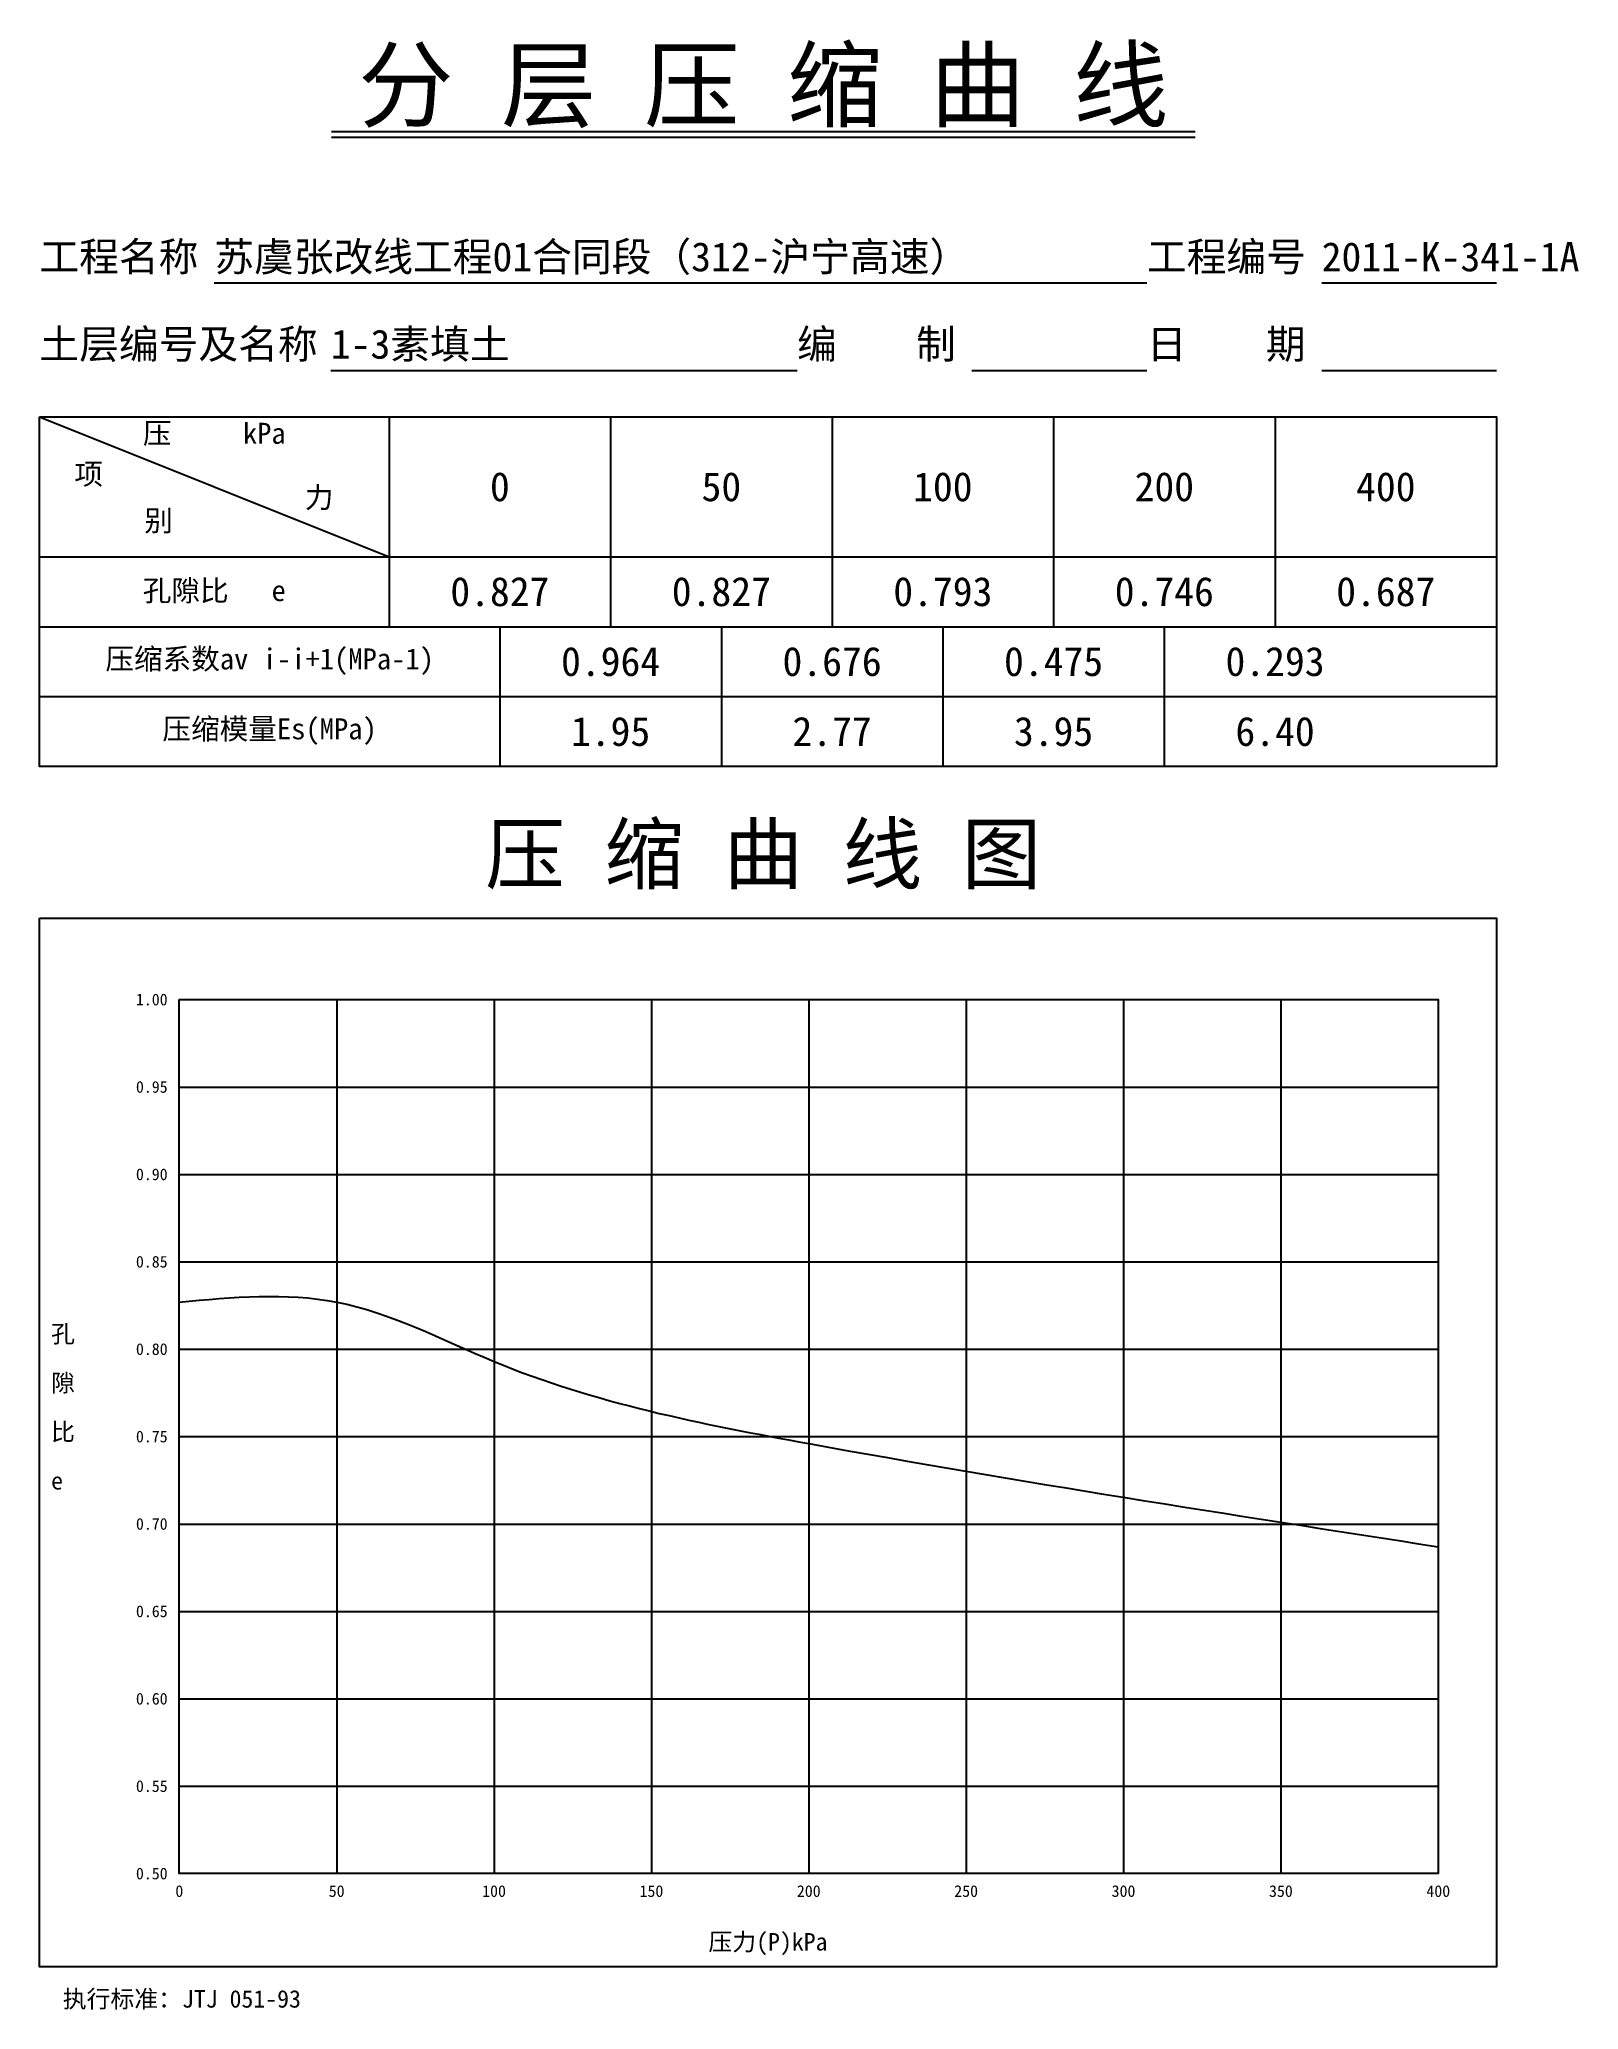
# Model space of a CAD drawing. Extents: x 12 to 144, y 22 to 191.
import ezdxf

# ---------------------------------------------------------------- set-up
doc = ezdxf.new("R2010")
doc.units = 0
doc.header["$MEASUREMENT"] = 0
doc.layers.add('1', color=7, linetype='CONTINUOUS')

msp = doc.modelspace()

# ---------------------------------------------------------------- linework, layer by layer
at = {"layer": '1'}
for p, q in [((37.0475, 183.38), (111.1425, 183.38)), ((37.0475, 182.88), (111.1425, 182.88)), ((27, 170.38), (107, 170.38)), ((122, 170.380005), (137, 170.380005)), ((37, 162.880005), (77, 162.880005)), ((92, 162.880005), (107, 162.880005)), ((122, 162.880005), (137, 162.880005)), ((12, 158.880005), (42, 146.880005)), ((42, 158.880005), (42, 140.880005)), ((61, 158.880005), (61, 140.880005)), ((80, 158.880005), (80, 140.880005)), ((99, 158.880005), (99, 140.880005)), ((118, 158.880005), (118, 140.880005)), ((12, 146.880005), (137, 146.880005)), ((12, 140.880005), (137, 140.880005)), ((51.5, 140.880005), (51.5, 128.880005)), ((70.5, 140.880005), (70.5, 128.880005)), ((89.5, 140.880005), (89.5, 128.880005)), ((108.5, 140.880005), (108.5, 128.880005)), ((12, 134.880005), (137, 134.880005)), ((37.5, 108.880005), (37.5, 33.880005)), ((51, 108.880005), (51, 33.880005)), ((64.5, 108.880005), (64.5, 33.880005)), ((78, 108.880005), (78, 33.880005)), ((91.5, 108.880005), (91.5, 33.880005)), ((105, 108.880005), (105, 33.880005)), ((118.5, 108.880005), (118.5, 33.880005)), ((24, 101.380005), (132, 101.380005)), ((24, 93.880005), (132, 93.880005)), ((24, 86.380005), (132, 86.380005)), ((24, 78.880005), (132, 78.880005)), ((24, 71.380005), (132, 71.380005)), ((24, 63.880005), (132, 63.880005)), ((24, 56.380005), (132, 56.380005)), ((24, 48.880005), (132, 48.880005)), ((24, 41.380005), (132, 41.380005))]:
    msp.add_line(p, q, dxfattribs=at)
for points in [[(12, 158.880005), (137, 158.880005), (137, 128.880005), (12, 128.880005)], [(12, 115.880005), (137, 115.880005), (137, 25.880005), (12, 25.880005)], [(24, 108.880005), (132, 108.880005), (132, 33.880005), (24, 33.880005)]]:
    msp.add_lwpolyline(points, close=True, dxfattribs=at)
msp.add_spline([(24, 82.930008), (37.5, 82.930008), (51, 77.830002), (78, 70.780004), (132, 61.930001)], degree=3, dxfattribs=at)

# ---------------------------------------------------------------- texts
at = {"layer": '1', "line_spacing_factor": 0.84}
for s, insert, char_height, attachment_point in [('{\\f宋体|b0|i0|c134|p54;分 层 压 缩 曲 线}', (74.095, 190.38), 6, 2), ('{\\f宋体|b0|i0|c134|p54;工程名称}', (12, 173.88), 2.5, 1), ('{\\f宋体|b0|i0|c134|p54;苏虞张改线工程01合同段（312-沪宁高速）}', (27, 173.880005), 2.5, 1), ('{\\f宋体|b0|i0|c134|p54;工程编号}', (107, 173.88), 2.5, 1), ('{\\f宋体|b0|i0|c134|p54;2011-K-341-1A}', (122, 173.880005), 2.5, 1), ('{\\f宋体|b0|i0|c134|p54;土层编号及名称}', (12, 166.380005), 2.5, 1), ('{\\f宋体|b0|i0|c134|p54;1-3素填土}', (37, 166.380005), 2.5, 1), ('{\\f宋体|b0|i0|c134|p54;编    制}', (77, 166.380005), 2.5, 1), ('{\\f宋体|b0|i0|c134|p54;日    期}', (107, 166.380005), 2.5, 1), ('{\\f宋体|b0|i0|c134|p54;压     kPa}', (27, 158.380005), 1.8, 2), ('{\\f宋体|b0|i0|c134|p54;项}', (15, 154.880005), 1.8, 1), ('{\\f宋体|b0|i0|c134|p54;0}', (51.5, 152.880005), 2.5, 5), ('{\\f宋体|b0|i0|c134|p54;50}', (70.5, 152.880005), 2.5, 5), ('{\\f宋体|b0|i0|c134|p54;100}', (89.5, 152.880005), 2.5, 5), ('{\\f宋体|b0|i0|c134|p54;200}', (108.5, 152.880005), 2.5, 5), ('{\\f宋体|b0|i0|c134|p54;400}', (127.5, 152.880005), 2.5, 5), ('{\\f宋体|b0|i0|c134|p54;力}', (36, 152.880005), 1.8, 2), ('{\\f宋体|b0|i0|c134|p54;别}', (21, 150.880005), 1.8, 1), ('{\\f宋体|b0|i0|c134|p54;孔隙比   e}', (27, 143.880005), 1.8, 5), ('{\\f宋体|b0|i0|c134|p54;0.827}', (51.5, 143.880005), 2.5, 5), ('{\\f宋体|b0|i0|c134|p54;0.827}', (70.5, 143.880005), 2.5, 5), ('{\\f宋体|b0|i0|c134|p54;0.793}', (89.5, 143.880005), 2.5, 5), ('{\\f宋体|b0|i0|c134|p54;0.746}', (108.5, 143.880005), 2.5, 5), ('{\\f宋体|b0|i0|c134|p54;0.687}', (127.5, 143.880005), 2.5, 5), ('{\\f宋体|b0|i0|c134|p54;压缩系数av i-i+1(MPa-1)}', (31.75, 137.880005), 1.8, 5), ('{\\f宋体|b0|i0|c134|p54;0.964}', (61, 137.880005), 2.5, 5), ('{\\f宋体|b0|i0|c134|p54;0.676}', (80, 137.880005), 2.5, 5), ('{\\f宋体|b0|i0|c134|p54;0.475}', (99, 137.880005), 2.5, 5), ('{\\f宋体|b0|i0|c134|p54;0.293}', (118, 137.880005), 2.5, 5), ('{\\f宋体|b0|i0|c134|p54;压缩模量Es(MPa)}', (31.75, 131.880005), 1.8, 5), ('{\\f宋体|b0|i0|c134|p54;1.95}', (61, 131.880005), 2.5, 5), ('{\\f宋体|b0|i0|c134|p54;2.77}', (80, 131.880005), 2.5, 5), ('{\\f宋体|b0|i0|c134|p54;3.95}', (99, 131.880005), 2.5, 5), ('{\\f宋体|b0|i0|c134|p54;6.40}', (118, 131.880005), 2.5, 5), ('{\\f宋体|b0|i0|c134|p54;压 缩 曲 线 图}', (74.095, 123.880005), 5, 2), ('{\\f宋体|b0|i0|c134|p54;1.00}', (23, 108.880005), 1, 6), ('{\\f宋体|b0|i0|c134|p54;0.95}', (23, 101.380005), 1, 6), ('{\\f宋体|b0|i0|c134|p54;0.90}', (23, 93.880005), 1, 6), ('{\\f宋体|b0|i0|c134|p54;0.85}', (23, 86.380005), 1, 6), ('{\\f宋体|b0|i0|c134|p54;孔\\P\\P隙\\P\\P比\\P\\Pe}', (13, 73.880005), 1.5, 4), ('{\\f宋体|b0|i0|c134|p54;0.80}', (23, 78.880005), 1, 6), ('{\\f宋体|b0|i0|c134|p54;0.75}', (23, 71.380005), 1, 6), ('{\\f宋体|b0|i0|c134|p54;0.70}', (23, 63.880005), 1, 6), ('{\\f宋体|b0|i0|c134|p54;0.65}', (23, 56.380005), 1, 6), ('{\\f宋体|b0|i0|c134|p54;0.60}', (23, 48.880005), 1, 6), ('{\\f宋体|b0|i0|c134|p54;0.55}', (23, 41.380005), 1, 6), ('{\\f宋体|b0|i0|c134|p54;0.50}', (23, 33.880005), 1, 6), ('{\\f宋体|b0|i0|c134|p54;0}', (24, 32.880005), 1, 2), ('{\\f宋体|b0|i0|c134|p54;50}', (37.5, 32.880005), 1, 2), ('{\\f宋体|b0|i0|c134|p54;100}', (51, 32.880005), 1, 2), ('{\\f宋体|b0|i0|c134|p54;150}', (64.5, 32.880005), 1, 2), ('{\\f宋体|b0|i0|c134|p54;200}', (78, 32.880005), 1, 2), ('{\\f宋体|b0|i0|c134|p54;250}', (91.5, 32.880005), 1, 2), ('{\\f宋体|b0|i0|c134|p54;300}', (105, 32.880005), 1, 2), ('{\\f宋体|b0|i0|c134|p54;350}', (118.5, 32.880005), 1, 2), ('{\\f宋体|b0|i0|c134|p54;400}', (132, 32.880005), 1, 2), ('{\\f宋体|b0|i0|c134|p54;压力(P)kPa}', (74.5, 26.880005), 1.5, 8), ('{\\f宋体|b0|i0|c134|p54;执行标准：JTJ 051-93}', (14, 23.880005), 1.5, 1)]:
    msp.add_mtext(s, dxfattribs=dict(at, insert=insert, char_height=char_height, attachment_point=attachment_point))

doc.saveas('drawing.dxf')
